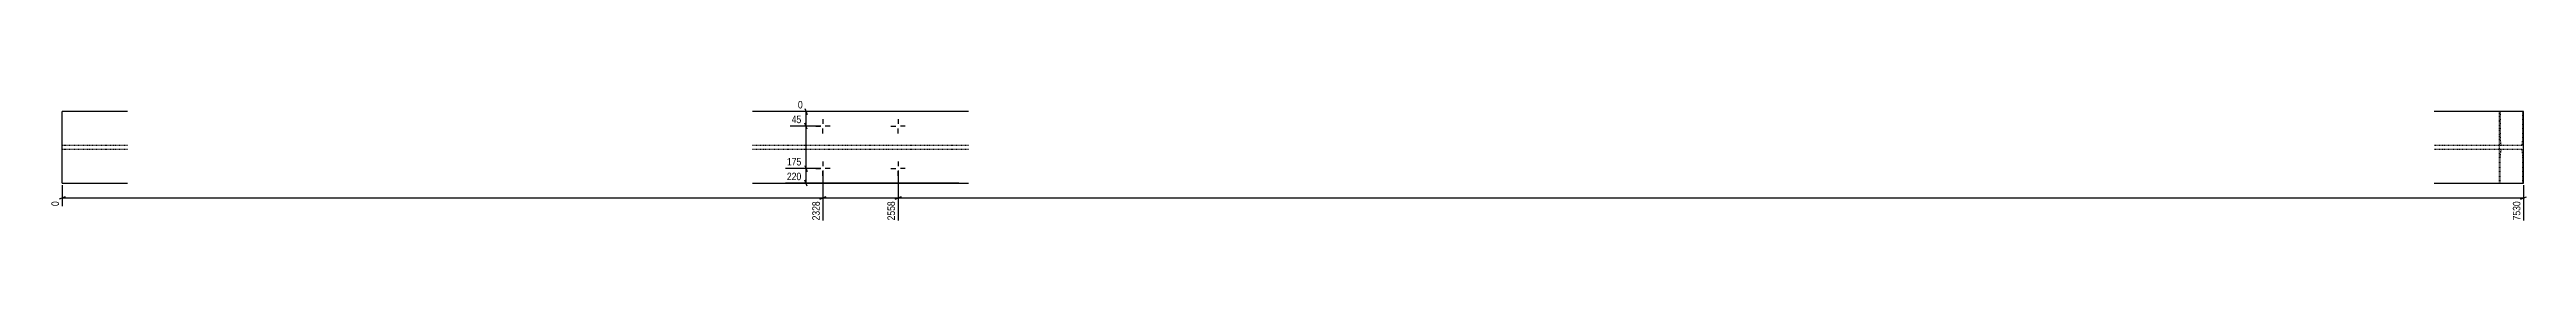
# Model space of a CAD drawing. Header units: millimetres. Extents: x 18 to 21412, y 13 to 894.
# Drawn here: x 13834 to 21412, y 13 to 390 of the extents above; entities that cross this region are included whole.
import ezdxf

# ---------------------------------------------------------------- set-up
doc = ezdxf.new("R2010")
doc.units = ezdxf.units.MM
doc.linetypes.add('DXK_LINE_DOT2', pattern=[3.9198, 1.9599, -1.9599])
doc.layers.add('MÅLSÆTNING', color=7, linetype='Continuous')
doc.layers.add('STÅL', color=7, linetype='Continuous')
doc.styles.add('Arial Narrow', font='ARIALN.TTF', dxfattribs={"height": 0.2})

msp = doc.modelspace()

# ---------------------------------------------------------------- linework, layer by layer
at = {"layer": 'MÅLSÆTNING', "color": 7, "linetype": 'Continuous'}
for p, q in [((16193.9, 306.9), (16100.2, 306.9)), ((16193.9, 306.9), (16100.2, 306.9)), ((16616.3, 351.9), (16123.5, 351.9)), ((16144.8, 360.9), (16152, 342.9)), ((16152, 297.9), (16144.8, 315.9)), ((16152, 297.9), (16144.8, 315.9)), ((16148.4, 306.9), (16148.4, 351.9)), ((16148.4, 176.9), (16148.4, 306.9)), ((16193.9, 176.9), (16085.6, 176.9)), ((16193.9, 176.9), (16085.6, 176.9)), ((16144.8, 185.9), (16152, 167.9)), ((16144.8, 185.9), (16152, 167.9)), ((16148.4, 131.9), (16148.4, 176.9)), ((16199.9, 170.9), (16199.9, 18)), ((16199.9, 170.9), (16199.9, 18)), ((16429.9, 170.9), (16429.9, 18)), ((13881.3, 90.3), (13863.3, 83.1)), ((13872.3, 125.9), (13872.3, 61.9)), ((13872.3, 86.7), (16199.9, 86.7)), ((16616.3, 131.9), (16085.6, 131.9)), ((16152, 122.9), (16144.8, 140.9)), ((16208.9, 90.3), (16190.9, 83.1)), ((16190.9, 83.1), (16208.9, 90.3)), ((16199.9, 86.7), (16429.9, 86.7)), ((16420.9, 83.1), (16438.9, 90.3)), ((21393.8, 83.1), (21411.8, 90.3)), ((21402.8, 125.9), (21402.8, 18))]:
    msp.add_line(p, q, dxfattribs=at)
at = {"layer": 'STÅL', "color": 2, "linetype": 'Continuous'}
for p, q in [((14072.3, 351.9), (13872.3, 351.9)), ((13872.3, 131.9), (13872.3, 351.9)), ((16644.9, 351.9), (15984.9, 351.9)), ((21402.8, 351.9), (21129.1, 351.9)), ((21402.8, 131.9), (21402.8, 351.9)), ((13872.3, 131.9), (14072.3, 131.9)), ((15984.9, 131.9), (16644.9, 131.9)), ((21129.1, 131.9), (21402.8, 131.9))]:
    msp.add_line(p, q, dxfattribs=at)
at = {"layer": 'STÅL', "color": 3, "linetype": 'Continuous'}
for p, q in [((16177.9, 306.9), (16192.6, 306.9)), ((16199.9, 328.9), (16199.9, 314.2)), ((16221.9, 306.9), (16207.3, 306.9)), ((16407.9, 306.9), (16422.6, 306.9)), ((16429.9, 328.9), (16429.9, 314.2)), ((16451.9, 306.9), (16437.3, 306.9)), ((16199.9, 284.9), (16199.9, 299.5)), ((16429.9, 284.9), (16429.9, 299.5)), ((16177.9, 176.9), (16192.6, 176.9)), ((16199.9, 198.9), (16199.9, 184.2)), ((16199.9, 154.9), (16199.9, 169.5)), ((16221.9, 176.9), (16207.3, 176.9)), ((16407.9, 176.9), (16422.6, 176.9)), ((16429.9, 198.9), (16429.9, 184.2)), ((16429.9, 154.9), (16429.9, 169.5)), ((16451.9, 176.9), (16437.3, 176.9))]:
    msp.add_line(p, q, dxfattribs=at)
at = {"layer": 'STÅL', "color": 7, "linetype": 'DXK_LINE_DOT2'}
for p, q in [((21329.1, 131.9), (21329.1, 351.9)), ((21331.5, 351.9), (21331.5, 271.9)), ((21400.5, 271.9), (21400.5, 351.9)), ((14072.3, 247.9), (13872.3, 247.9)), ((14072.3, 235.9), (13872.3, 235.9)), ((16644.9, 247.9), (15984.9, 247.9)), ((16644.9, 235.9), (15984.9, 235.9)), ((21397.5, 247.9), (21129.1, 247.9)), ((21397.5, 235.9), (21129.1, 235.9)), ((21331.5, 271.9), (21331.7, 262.7)), ((21331.7, 262.7), (21332.3, 254.9)), ((21332.3, 228.9), (21331.7, 221.1)), ((21332.3, 254.9), (21333.3, 249.7)), ((21333.3, 234.1), (21332.3, 228.9)), ((21333.3, 249.7), (21334.4, 247.9)), ((21334.4, 235.9), (21333.3, 234.1)), ((21397.5, 247.9), (21398.6, 249.7)), ((21398.6, 234.1), (21397.5, 235.9)), ((21398.6, 249.7), (21399.6, 254.9)), ((21399.6, 228.9), (21398.6, 234.1)), ((21399.6, 254.9), (21400.2, 262.7)), ((21400.2, 221.1), (21399.6, 228.9)), ((21400.2, 262.7), (21400.5, 271.9)), ((21331.7, 221.1), (21331.5, 211.9)), ((21331.5, 131.9), (21331.5, 211.9)), ((21400.5, 211.9), (21400.2, 221.1)), ((21400.5, 131.9), (21400.5, 211.9))]:
    msp.add_line(p, q, dxfattribs=at)

# ---------------------------------------------------------------- next in the draw order: wipeouts: each hides what was drawn before it
at = {"color": 0, "linetype": 'Continuous'}
for points in [[(16143, 356.7), (16143, 390.3), (16118.7, 390.3), (16118.7, 356.7)], [(16138.6, 181.7), (16138.6, 215.3), (16085.1, 215.3), (16085.1, 181.7)], [(13867.5, 81.3), (13833.9, 81.3), (13833.9, 57.1), (13867.5, 57.1)], [(16195.1, 81.3), (16161.5, 81.3), (16161.5, 13.2), (16195.1, 13.2)], [(16425.1, 81.3), (16391.5, 81.3), (16391.5, 13.2), (16425.1, 13.2)]]:
    msp.add_wipeout(points, dxfattribs=at).dxf.layer = 'MÅLSÆTNING'

# ---------------------------------------------------------------- next in the draw order: linework, layer by layer
at = {"layer": 'MÅLSÆTNING', "color": 7, "linetype": 'Continuous'}
for p, q in [((16429.9, 170.9), (16429.9, 18)), ((16438.9, 90.3), (16420.9, 83.1)), ((16429.9, 86.7), (21402.8, 86.7))]:
    msp.add_line(p, q, dxfattribs=at)

# ---------------------------------------------------------------- next in the draw order: texts
at = {"layer": 'MÅLSÆTNING', "color": 3, "linetype": 'Continuous', "style": 'Arial Narrow'}
msp.add_text('0', height=22.9, dxfattribs=at).set_placement((16123.5, 361.5))
for s, height, p in [('0', 22.9, (13862.7, 61.9)), ('2328', 22.91, (16190.3, 18)), ('2558', 22.91, (16420.3, 18))]:
    msp.add_text(s, height=height, rotation=90.00021, dxfattribs=at).set_placement(p)

# ---------------------------------------------------------------- next in the draw order: wipeouts: each hides what was drawn before it
at = {"color": 0, "linetype": 'Continuous'}
msp.add_wipeout([(16138.6, 136.7), (16138.6, 170.3), (16085.1, 170.3), (16085.1, 136.7)], dxfattribs=at).dxf.layer = 'MÅLSÆTNING'

# ---------------------------------------------------------------- next in the draw order: texts
at = {"layer": 'MÅLSÆTNING', "color": 3, "linetype": 'Continuous', "style": 'Arial Narrow'}
for s, p in [('220', (16089.9, 141.5)), ('175', (16089.9, 186.5))]:
    msp.add_text(s, height=22.91, dxfattribs=at).set_placement(p)

# ---------------------------------------------------------------- next in the draw order: wipeouts: each hides what was drawn before it
at = {"color": 0, "linetype": 'Continuous'}
for points in [[(16138.6, 311.7), (16138.6, 345.3), (16099.7, 345.3), (16099.7, 311.7)], [(21398, 81.3), (21364.4, 81.3), (21364.4, 13.2), (21398, 13.2)]]:
    msp.add_wipeout(points, dxfattribs=at).dxf.layer = 'MÅLSÆTNING'

# ---------------------------------------------------------------- next in the draw order: texts
at = {"layer": 'MÅLSÆTNING', "color": 3, "linetype": 'Continuous', "style": 'Arial Narrow'}
msp.add_text('45', height=22.91, dxfattribs=at).set_placement((16104.5, 316.5))
msp.add_text('7530', height=22.91, rotation=90.00021, dxfattribs=at).set_placement((21393.2, 18))

doc.saveas('drawing.dxf')
